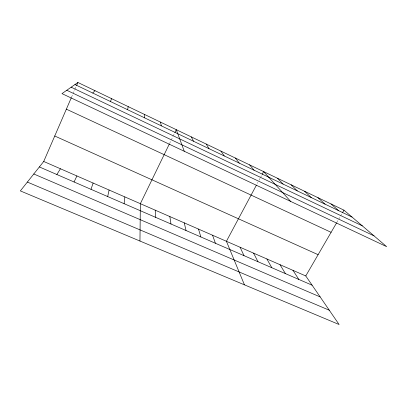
<?xml version="1.0" encoding="UTF-8"?>
<svg xmlns="http://www.w3.org/2000/svg" width="407" height="407" viewBox="0 0 407 407"><rect width="100%" height="100%" fill="white"/><g stroke="black" fill="none" stroke-linecap="round" stroke-linejoin="round"><path stroke-width="0.31" stroke-dasharray="2.04 1.53" d="M71.601 97.049L72.858 94.149M73.107 93.564L74.878 89.479M75.127 88.899L76.394 85.979M169.638 143.371L171.016 140.532M171.296 139.962L172.955 136.538M173.234 135.969L174.618 133.114M257.331 183.42L257.906 182.346M259.05 180.199L260.195 178.052M260.485 177.518L261.915 174.832M336.889 222.349L338.421 219.709M338.731 219.18L340.272 216.524M340.578 215.995L341.809 213.873"/><path stroke-width="0.61" d="M139.962 241.046L140.354 203.683L169.363 143.936M124.104 203.678L124.842 196.907M127.605 109.717L128.225 106.629M107.682 196.556L109.096 190.028M91.005 189.326L93.117 183.048M43.722 161.467L305.764 275.946L339.107 324.521L20.35 190.903L43.722 161.467L71.352 97.629M76.643 85.399L77.905 82.479L343.966 210.165L386.65 246.662L61.976 93.625L77.905 82.479M74.064 181.98L76.898 175.961M174.898 132.545L176.282 129.691L184.285 151.277M110.343 101.46L111.711 98.703M256.441 185.088L226.419 241.285L244.439 284.839M262.205 174.298L263.639 171.612L290.654 201.414M305.764 275.946L336.584 222.873M342.424 212.815L343.966 210.165M56.858 174.522L60.434 168.773M92.796 93.066L94.943 90.654M27.366 182.071L329.294 310.226M33.791 173.977L320.156 296.917M39.377 166.941L312.103 285.185M54.742 136.009L318.111 254.685M66.361 109.162L331.1 232.321M66.784 90.262L374.033 235.872M71.169 87.195L362.327 225.865M74.964 84.539L352.04 217.068M331.028 203.953L338.639 210.658M317.918 197.665L325.051 204.156M304.624 191.285L311.263 197.563M291.153 184.819L297.283 190.878M277.488 178.261L283.099 184.091M249.588 164.871L254.11 170.228M235.343 158.033L239.296 163.141M220.894 151.099L224.257 155.947M292.974 270.36L298.855 279.441M280.011 264.698L285.429 273.616M206.237 144.068L208.995 148.647M266.88 258.959L271.815 267.714M253.571 253.144L258.007 261.732M191.366 136.93L193.503 141.234M240.084 247.253L244.012 255.662M212.561 235.231L215.425 243.269M198.519 229.095L200.829 236.94M184.279 222.873L186.019 230.52M160.506 122.12L161.314 125.839M169.841 216.565L170.991 224.003M155.199 210.17L155.749 217.394M144.49 114.433L144.597 117.842"/></g></svg>
